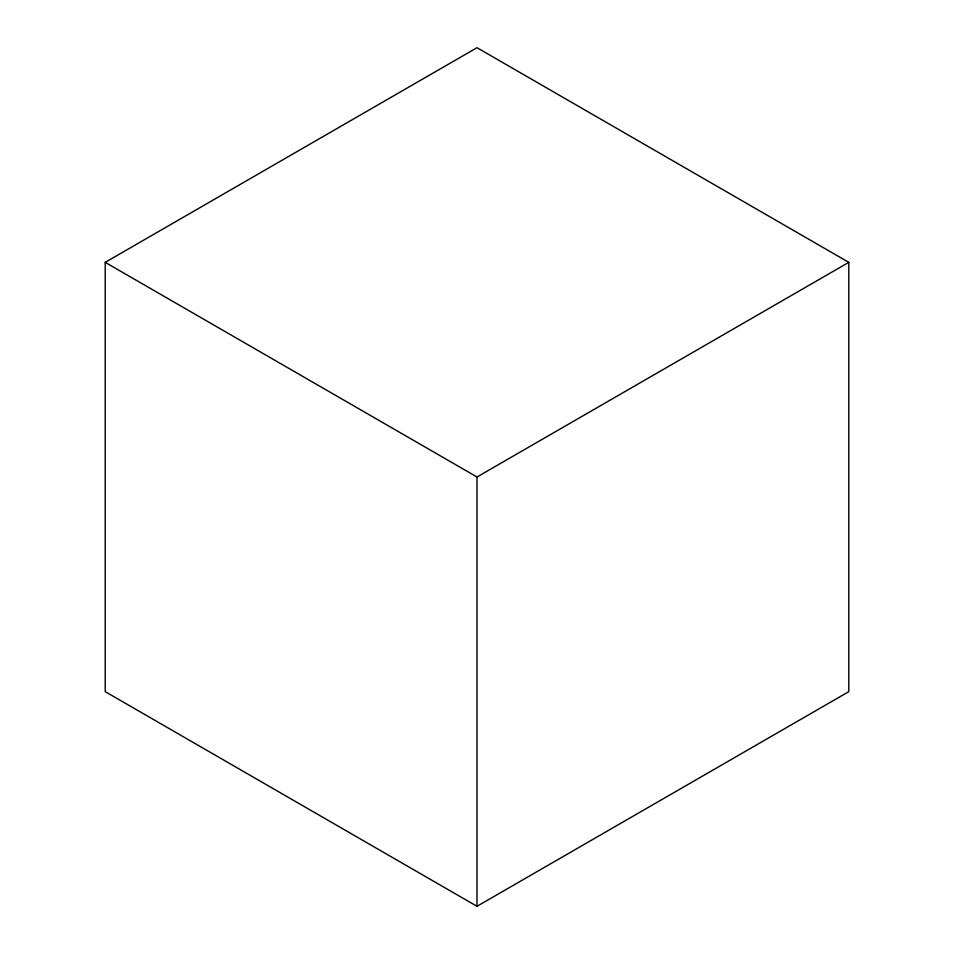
<?xml version="1.0" encoding="UTF-8"?>
<svg xmlns="http://www.w3.org/2000/svg" width="954" height="954" viewBox="0 0 954 954"><rect width="100%" height="100%" fill="white"/><g stroke="black" fill="none" stroke-linecap="round" stroke-linejoin="round"><path stroke-width="1.43" d="M105.214 262.35L477 47.7L848.786 262.35L848.786 691.65L477 906.3L105.214 691.65L105.214 262.35L477 477L848.786 262.35M477 477L477 906.3"/></g></svg>
